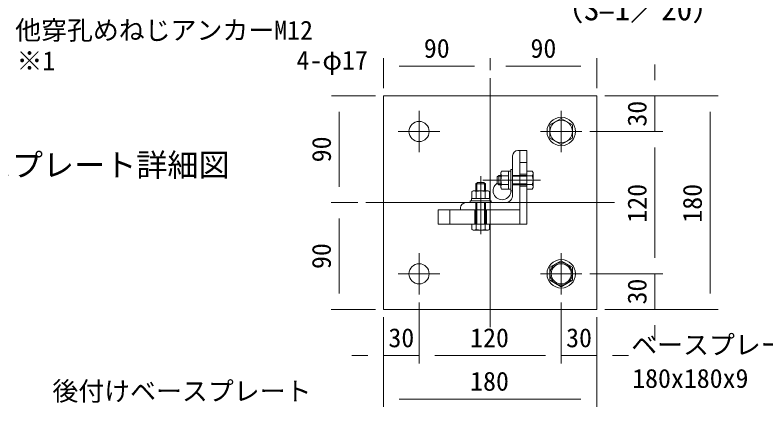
# Model space of a CAD drawing. Units: millimetres, scale not verified, with parts at other scales. Extents: x -4200 to 4200, y -2970 to 2970.
# Drawn here: x -3138 to -1239, y -1522 to -531 of the extents above; entities that cross this region are included whole.
import ezdxf
from ezdxf.enums import TextEntityAlignment as Align

# ---------------------------------------------------------------- set-up
doc = ezdxf.new("R2010")
doc.units = ezdxf.units.MM
doc.header["$LTSCALE"] = 20
doc.linetypes.add('USER1', pattern=[50.8, 31.75, -6.35, 6.35, -6.35])
for name, color, linetype, lineweight in [('0-0_D-STR1', 1, 'Continuous', 18), ('0-1_D-BMK', 2, 'USER1', 13), ('0-2_D-STR3', 3, 'Continuous', 13), ('0-3_D-STR-DIM', 7, 'Continuous', 9), ('0-5_D-STR-TXT', 7, 'Continuous', 9)]:
    doc.layers.add(name, color=color, linetype=linetype, lineweight=lineweight)
doc.layers.add('0-8_D-TTL-TXT', color=7, linetype='Continuous')
doc.styles.add('ＭＳ ゴシック', font='')
doc.styles.get('ＭＳ ゴシック').set_extended_font_data('MS Gothic')

msp = doc.modelspace()

# ---------------------------------------------------------------- linework, layer by layer
at = {"layer": '0-0_D-STR1'}
for p, q in [((-1864.54, -873.48), (-1860.04, -873.48)), ((-1878.04, -985.98), (-1878.04, -886.98)), ((-1996.54, -1005.48), (-1897.54, -1005.48)), ((-2010.04, -1023.48), (-2010.04, -1018.98))]:
    msp.add_line(p, q, dxfattribs=at)
msp.add_lwpolyline([(-1860.04, -873.48), (-1860.04, -1023.48), (-2010.04, -1023.48)], dxfattribs=at)
for centre, radius, start, end in [((-1864.54, -886.98), 13.5, 90, 180), ((-1897.54, -985.98), 19.5, 270, 0), ((-1996.54, -1018.98), 13.5, 90, 180)]:
    msp.add_arc(centre, radius, start, end, dxfattribs=at)
at = {"layer": '0-1_D-BMK'}
for p, q in [((-1935.04, -690.48), (-1935.04, -1320.48)), ((-2115.04, -877.98), (-2115.04, -772.98)), ((-1755.04, -877.98), (-1755.04, -772.98)), ((-2167.54, -825.48), (-2062.54, -825.48)), ((-1702.54, -825.48), (-1807.54, -825.48)), ((-1959.04, -938.76), (-1959.04, -1084.98)), ((-1953.75, -948.48), (-1807.54, -948.48)), ((-1816.54, -948.48), (-1903.54, -948.48)), ((-2250.04, -1005.48), (-1620.04, -1005.48)), ((-2115.04, -1132.98), (-2115.04, -1237.98)), ((-1755.04, -1132.98), (-1755.04, -1237.98)), ((-2167.54, -1185.48), (-2062.54, -1185.48)), ((-1702.54, -1185.48), (-1807.54, -1185.48))]:
    msp.add_line(p, q, dxfattribs=at)
at = {"layer": '0-2_D-STR3'}
for p, q in [((-1665.04, -1275.48), (-1665.04, -735.48)), ((-1755.04, -792.63), (-1783.54, -808.96)), ((-1755.04, -792.63), (-1726.54, -808.96)), ((-1783.54, -808.96), (-1783.54, -841.99)), ((-1726.54, -808.96), (-1726.54, -841.99)), ((-1755.04, -858.33), (-1783.54, -841.99)), ((-1755.04, -858.33), (-1726.54, -841.99)), ((-1860.04, -873.48), (-1860.04, -1059.48)), ((-1842.04, -903.48), (-1860.04, -903.48)), ((-1908.34, -967.23), (-1908.34, -929.73)), ((-1888.84, -971), (-1888.84, -925.96)), ((-1882.84, -921.48), (-1882.84, -975.48)), ((-1878.04, -921.48), (-1882.84, -921.48)), ((-1842.04, -925.96), (-1828.23, -925.96)), ((-1842.04, -971), (-1842.04, -925.96)), ((-1826.14, -929.58), (-1828.23, -925.96)), ((-1826.14, -967.38), (-1826.14, -929.58)), ((-1913.44, -936.48), (-1917.04, -940.08)), ((-1917.04, -940.08), (-1917.04, -956.88)), ((-1908.34, -938.73), (-1915.69, -938.73)), ((-1913.44, -936.48), (-1913.44, -960.48)), ((-1908.34, -936.48), (-1913.44, -936.48)), ((-1888.84, -937.22), (-1906.16, -937.22)), ((-1842.04, -936.48), (-1878.04, -936.48)), ((-1842.04, -938.73), (-1878.04, -938.73)), ((-1842.04, -933.48), (-1860.04, -933.48)), ((-1842.04, -937.22), (-1828.23, -937.22)), ((-1971.04, -958.08), (-1967.44, -954.48)), ((-1947.04, -958.08), (-1971.04, -958.08)), ((-1971.04, -975.18), (-1971.04, -958.08)), ((-1968.79, -975.18), (-1968.79, -955.83)), ((-1950.64, -954.48), (-1967.44, -954.48)), ((-1947.04, -958.08), (-1950.64, -954.48)), ((-1949.29, -975.18), (-1949.29, -955.83)), ((-1947.04, -975.18), (-1947.04, -958.08)), ((-1913.44, -960.48), (-1917.04, -956.88)), ((-1908.34, -958.23), (-1915.69, -958.23)), ((-1908.34, -960.48), (-1913.44, -960.48)), ((-1888.84, -959.74), (-1906.16, -959.74)), ((-1842.04, -958.23), (-1878.04, -958.23)), ((-1842.04, -960.48), (-1878.04, -960.48)), ((-1842.04, -963.48), (-1860.04, -963.48)), ((-1842.04, -959.74), (-1828.23, -959.74)), ((-1826.14, -967.38), (-1828.23, -971)), ((-1977.79, -975.18), (-1940.29, -975.18)), ((-1970.3, -994.68), (-1970.3, -977.35)), ((-1947.78, -994.68), (-1947.78, -977.35)), ((-1842.04, -971), (-1828.23, -971)), ((-1932.04, -1000.68), (-1986.04, -1000.68)), ((-1981.56, -994.68), (-1936.52, -994.68)), ((-1971.04, -1059.48), (-1971.04, -1005.48)), ((-1968.79, -1059.48), (-1968.79, -1005.48)), ((-1949.29, -1059.48), (-1949.29, -1005.48)), ((-1947.04, -1059.48), (-1947.04, -1005.48)), ((-1932.04, -1005.48), (-1932.04, -1000.68)), ((-2067.04, -1023.48), (-2067.04, -1059.48)), ((-2067.04, -1023.48), (-1860.04, -1023.48)), ((-2037.04, -1023.48), (-2037.04, -1059.48)), ((-1974.04, -1059.48), (-1974.04, -1023.48)), ((-1944.04, -1059.48), (-1944.04, -1023.48)), ((-1842.04, -1059.48), (-2067.04, -1059.48)), ((-1981.56, -1059.48), (-1981.56, -1073.29)), ((-1981.56, -1059.48), (-1936.52, -1059.48)), ((-1970.3, -1059.48), (-1970.3, -1073.29)), ((-1947.78, -1059.48), (-1947.78, -1073.29)), ((-1936.52, -1059.48), (-1936.52, -1073.29)), ((-1977.94, -1075.38), (-1981.56, -1073.29)), ((-1977.94, -1075.38), (-1940.14, -1075.38)), ((-1940.14, -1075.38), (-1936.52, -1073.29)), ((-1755.04, -1152.63), (-1783.54, -1168.96)), ((-1755.04, -1152.63), (-1726.54, -1168.96)), ((-1783.54, -1168.96), (-1783.54, -1201.99)), ((-1726.54, -1168.96), (-1726.54, -1201.99)), ((-1755.04, -1218.33), (-1783.54, -1201.99)), ((-1755.04, -1218.33), (-1726.54, -1201.99))]:
    msp.add_line(p, q, dxfattribs=at)
for points in [[(-1665.04, -1275.48), (-2205.04, -1275.48), (-2205.04, -735.48), (-1665.04, -735.48)], [(-1842.04, -1059.48), (-1842.04, -873.48), (-1860.04, -873.48)], [(-1888.84, -925.96), (-1906.16, -925.96), (-1908.34, -929.73)], [(-1878.04, -921.48), (-1878.04, -975.48), (-1882.84, -975.48)], [(-1888.84, -971), (-1906.16, -971), (-1908.34, -967.23)], [(-1981.56, -994.68), (-1981.56, -977.35), (-1977.79, -975.18)], [(-1936.52, -994.68), (-1936.52, -977.35), (-1940.29, -975.18)], [(-1932.04, -1005.48), (-1986.04, -1005.48), (-1986.04, -1000.68)]]:
    msp.add_lwpolyline(points, dxfattribs=at)
for points in [[(-1888.84, -925.38), (-1882.84, -925.38), (-1882.84, -971.58), (-1888.84, -971.58)], [(-1935.94, -994.68), (-1935.94, -1000.68), (-1982.14, -1000.68), (-1982.14, -994.68)]]:
    msp.add_lwpolyline(points, close=True, dxfattribs=at)
for centre, radius in [((-1755.04, -825.48), 36), ((-1755.04, -825.48), 28.5), ((-2115.04, -825.48), 25.5), ((-1755.04, -1185.48), 36), ((-1755.04, -1185.48), 28.5), ((-2115.04, -1185.48), 25.5), ((-1755.04, -1185.48), 25.5)]:
    msp.add_circle(centre, radius, dxfattribs=at)
for centre, radius, start, end in [((-1897.94, -931.59), 9.97, 145.61586, 214.38414), ((-1836.45, -931.59), 9.97, 325.61585, 34.38415), ((-1870.65, -948.48), 37.26, 162.4121, 197.5879), ((-1863.74, -948.48), 37.26, 342.4121, 17.5879), ((-1905.04, -975.48), 22.5, 122.23095, 0), ((-1897.94, -965.37), 9.97, 145.61584, 214.38415), ((-1836.45, -965.37), 9.97, 325.61585, 34.38415), ((-1975.93, -985.58), 9.97, 55.61584, 124.38415), ((-1959.04, -1012.87), 37.26, 72.4121, 107.5879), ((-1942.15, -985.58), 9.97, 55.61586, 124.38414), ((-1975.93, -1065.06), 9.97, 235.61585, 304.38415), ((-1959.04, -1037.77), 37.26, 252.4121, 287.5879), ((-1942.15, -1065.06), 9.97, 235.61585, 304.38415)]:
    msp.add_arc(centre, radius, start, end, dxfattribs=at)
at = {"layer": '0-3_D-STR-DIM'}
for p, q in [((-2205.04, -715.48), (-2205.04, -640.06)), ((-1935.04, -670.48), (-1935.04, -640.06)), ((-1935.04, -670.48), (-1935.04, -640.06)), ((-1665.04, -715.48), (-1665.04, -640.06)), ((-2165.04, -660.06), (-1975.04, -660.06)), ((-1895.04, -660.06), (-1705.04, -660.06)), ((-1517.87, -695.48), (-1517.87, -655.48)), ((-2225.04, -735.48), (-2337.06, -735.48)), ((-1645.04, -735.48), (-1357.87, -735.48)), ((-1645.04, -735.48), (-1497.87, -735.48)), ((-1517.87, -825.48), (-1517.87, -735.48)), ((-2317.06, -965.48), (-2317.06, -775.48)), ((-1377.87, -775.48), (-1377.87, -1235.48)), ((-1682.54, -825.48), (-1497.87, -825.48)), ((-1682.54, -825.48), (-1497.87, -825.48)), ((-1517.87, -1145.48), (-1517.87, -865.48)), ((-1517.87, -865.48), (-1517.87, -905.48)), ((-2270.04, -1005.48), (-2337.21, -1005.48)), ((-2270.04, -1005.48), (-2337.06, -1005.48)), ((-2317.21, -1045.48), (-2317.21, -1235.48)), ((-1517.87, -1145.48), (-1517.87, -1105.48)), ((-1682.54, -1185.48), (-1497.87, -1185.48)), ((-1682.54, -1185.48), (-1497.87, -1185.48)), ((-1517.87, -1185.48), (-1517.87, -1275.48)), ((-2115.04, -1257.98), (-2115.04, -1412.48)), ((-2115.04, -1257.98), (-2115.04, -1412.48)), ((-1755.04, -1257.98), (-1755.04, -1412.48)), ((-1755.04, -1257.98), (-1755.04, -1412.48)), ((-2225.04, -1275.48), (-2337.21, -1275.48)), ((-1645.04, -1275.48), (-1357.87, -1275.48)), ((-1645.04, -1275.48), (-1497.87, -1275.48)), ((-2205.04, -1295.48), (-2205.04, -1522.48)), ((-2205.04, -1295.48), (-2205.04, -1412.48)), ((-1665.04, -1295.48), (-1665.04, -1522.48)), ((-1665.04, -1295.48), (-1665.04, -1412.48)), ((-1517.87, -1315.48), (-1517.87, -1355.48)), ((-2245.04, -1392.48), (-2285.04, -1392.48)), ((-2115.04, -1392.48), (-2205.04, -1392.48)), ((-2075.04, -1392.48), (-1795.04, -1392.48)), ((-2075.04, -1392.48), (-2035.04, -1392.48)), ((-1795.04, -1392.48), (-1835.04, -1392.48)), ((-1755.04, -1392.48), (-1665.04, -1392.48)), ((-1625.04, -1392.48), (-1585.04, -1392.48)), ((-1705.04, -1502.48), (-2165.04, -1502.48))]:
    msp.add_line(p, q, dxfattribs=at)

# ---------------------------------------------------------------- texts
at = {"layer": '0-3_D-STR-DIM', "style": 'ＭＳ ゴシック'}
for s, p in [('90', (-2102.91, -653.31)), ('90', (-1832.91, -653.31)), ('30', (-2192.66, -1385.73)), ('120', (-1985.69, -1385.73)), ('30', (-1742.66, -1385.73)), ('180', (-1985.69, -1495.73))]:
    msp.add_text(s, height=48.09, dxfattribs=at).set_placement(p, align=Align.BOTTOM_LEFT)
for s, p in [('30', (-1524.61, -813.1)), ('90', (-2323.81, -903.35)), ('120', (-1524.61, -1056.13)), ('180', (-1384.61, -1056.13)), ('90', (-2323.96, -1173.35)), ('30', (-1524.61, -1263.1))]:
    msp.add_text(s, height=48.09, rotation=90, dxfattribs=at).set_placement(p, align=Align.BOTTOM_LEFT)
at = {"layer": '0-5_D-STR-TXT', "style": 'ＭＳ ゴシック'}
for s, p in [('他穿孔めねじアンカーM12', (-3137.79, -607.58)), ('※1', (-3134.35, -684.89)), ('4-φ17', (-2425.31, -683.45)), ('ベースプレート', (-1577.84, -1403.64)), ('180x180x9 ', (-1575.39, -1488.53)), ('後付けベースプレート', (-3043.53, -1520.84))]:
    msp.add_text(s, height=48.09, dxfattribs=at).set_placement(p, align=Align.BOTTOM_LEFT)
at = {"layer": '0-8_D-TTL-TXT', "style": 'ＭＳ ゴシック'}
for s, p in [('（S=1／20）', (-1777.44, -561.51)), ('左門柱後付ベースプレート詳細図', (-3776.68, -956.43))]:
    msp.add_text(s, height=57.77, dxfattribs=at).set_placement(p, align=Align.BOTTOM_LEFT)

doc.saveas('drawing.dxf')
